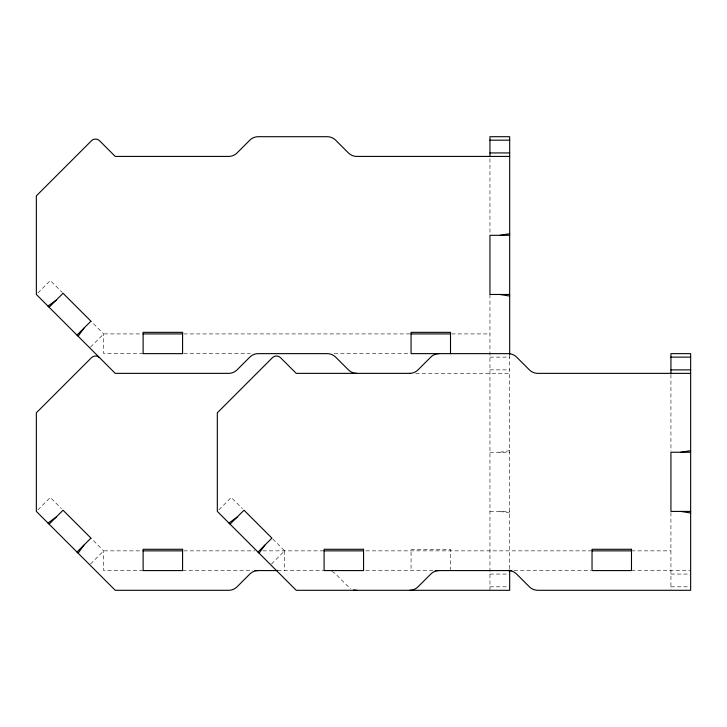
<?xml version="1.0" encoding="UTF-8"?>
<svg xmlns="http://www.w3.org/2000/svg" width="727" height="727" viewBox="0 0 727 727"><rect width="100%" height="100%" fill="white"/><g stroke="black" fill="none" stroke-linecap="round" stroke-linejoin="round"><path stroke-width="0.55" stroke-dasharray="3.63 2.73" d="M37.904 292.926L50.299 280.531L62.249 292.481M90.511 347.088L103.688 333.92L143.128 333.92M37.904 509.863L50.299 497.468L61.45 508.627M90.511 564.025L103.688 550.857L143.128 550.857M218.882 509.863L231.277 497.468L242.427 508.627M271.489 564.025L284.666 550.857L271.916 538.107M499.812 452.249L509.672 450.667M183.704 333.92L409.928 333.92M451.631 333.92L489.953 333.92M143.128 353.64L103.688 353.64L103.688 333.92L90.939 321.17M183.704 353.64L250.442 353.64M334.147 353.64L409.928 353.64M489.953 357.13L509.672 357.13M489.953 369.87L509.672 369.87M415.699 373.36L509.672 373.36M489.953 452.249L509.672 452.249M489.953 511.417L509.672 511.417M183.704 550.857L254.968 550.857M262.883 550.857L324.106 550.857M365.808 550.857L590.915 550.857M631.481 550.857L670.93 550.857M143.128 570.577L103.688 570.577L103.688 550.857L90.939 538.107M182.568 570.577L252.705 570.577M277.587 570.577L324.106 570.577M365.808 570.577L433.683 570.577M513.989 570.577L590.915 570.577M631.481 570.577L690.65 570.577M489.953 574.066L509.672 574.066M670.93 574.066L690.65 574.066M489.953 586.816L509.672 586.816M670.93 586.816L690.65 586.816M499.812 511.417L509.672 512.989M670.93 374.487L670.93 451.122M670.93 512.544L670.93 589.17M509.672 355.23L509.672 569.014M489.953 158.677L489.953 233.058M489.953 294.471L489.953 590.297M450.504 570.577L450.504 549.276L411.064 549.276L411.064 570.577M284.666 550.857L284.666 570.577M331.803 571.486A11.905 11.905 0 0 1 335.665 574.066L348.415 586.816A11.905 11.905 0 0 0 350.877 588.706"/><path stroke-width="1.09" d="M78.107 336.228L83.959 328.141M78.107 553.165L83.959 545.077M259.085 553.165L264.937 545.077M49.1 307.221L63.04 293.281L90.939 321.17L76.989 335.111M49.1 524.158L63.04 510.218L90.939 538.107L76.989 552.057M230.077 524.158L244.027 510.218L271.916 538.107L257.967 552.057M47.982 306.103L56.07 300.251M47.982 523.049L56.07 517.188M228.96 523.049L237.047 517.188M499.812 235.312L509.672 233.73M680.79 452.249L690.65 450.667M489.953 140.184L509.672 140.184M489.953 152.934L509.672 152.934M509.672 156.423L356.83 156.423A11.905 11.905 0 0 1 348.415 152.934L335.665 140.184A11.905 11.905 0 0 0 327.241 136.703L258.221 136.703A11.905 11.905 0 0 0 249.806 140.184L237.057 152.934A11.905 11.905 0 0 1 228.632 156.423L115.239 156.423L99.544 140.729A5.698 5.698 0 0 0 91.484 140.729L36.35 195.863L36.35 294.471L115.239 373.36L228.632 373.36A11.905 11.905 0 0 0 237.057 369.87L249.806 357.13A11.905 11.905 0 0 1 258.221 353.64L327.241 353.64A11.905 11.905 0 0 1 335.665 357.13L348.415 369.87A11.905 11.905 0 0 0 356.83 373.36M509.672 235.312L489.953 235.312L489.953 294.471L509.672 294.471M143.128 333.92L182.568 333.92M411.064 333.92L450.504 333.92M670.93 357.13L690.65 357.13M670.93 369.87L690.65 369.87M410.037 373.36L296.216 373.36L280.522 357.666A5.698 5.698 0 0 0 272.461 357.666L217.328 412.809L217.328 511.417L296.216 590.297L509.672 590.297L509.672 570.013M690.65 373.36L537.807 373.36A11.905 11.905 0 0 1 529.392 369.87L516.643 357.13A11.905 11.905 0 0 0 508.228 353.64L411.064 353.64L411.064 332.339L450.504 332.339L450.504 353.64M690.65 452.249L670.93 452.249L670.93 511.417L690.65 511.417M143.128 550.857L182.568 550.857M324.106 550.857L363.555 550.857M592.042 550.857L631.481 550.857M254.968 570.577L277.587 570.577M435.291 570.577L511.726 570.577M499.812 294.471L509.672 296.053M680.79 511.417L690.65 512.989M670.93 373.36L670.93 353.64L690.65 353.64L690.65 590.297L537.807 590.297A11.905 11.905 0 0 1 529.392 586.816L516.643 574.066A11.905 11.905 0 0 0 508.228 570.577M509.672 354.549L509.672 136.703L489.953 136.703L489.953 156.423M409.619 590.297A11.905 11.905 0 0 0 418.034 586.816L430.784 574.066A11.905 11.905 0 0 1 439.199 570.577M409.619 373.36A11.905 11.905 0 0 0 418.034 369.87L430.784 357.13A11.905 11.905 0 0 1 439.199 353.64M258.221 570.577A11.905 11.905 0 0 0 249.806 574.066L237.057 586.816A11.905 11.905 0 0 1 228.632 590.297L115.239 590.297L36.35 511.417L36.35 412.809L91.484 357.666A5.698 5.698 0 0 1 99.544 357.666M356.83 590.297A11.905 11.905 0 0 1 353.749 589.897M182.568 332.339L143.128 332.339L143.128 353.64L182.568 353.64L182.568 332.339M182.568 549.276L143.128 549.276L143.128 570.577L182.568 570.577L182.568 549.276M363.555 549.276L324.106 549.276L324.106 570.577L363.555 570.577L363.555 549.276M631.481 549.276L592.042 549.276L592.042 570.577L631.481 570.577L631.481 549.276"/></g></svg>
